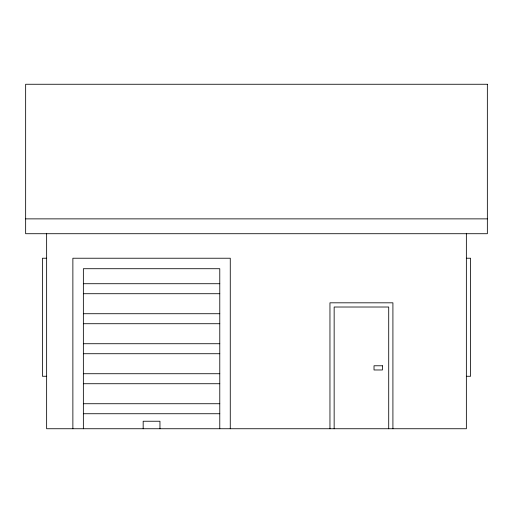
<?xml version="1.0" encoding="UTF-8"?>
<svg xmlns="http://www.w3.org/2000/svg" width="513" height="513" viewBox="0 0 513 513"><rect width="100%" height="100%" fill="white"/><g stroke="black" fill="none" stroke-linecap="round" stroke-linejoin="round"><path stroke-width="0.77" d="M25.65 218.871L487.35 218.871M46.638 258.225L42.438 258.225L42.438 376.273L46.638 376.273M466.362 258.225L470.562 258.225L470.562 376.273L466.362 376.273M83.362 283.721L219.776 283.721M83.362 293.718L219.776 293.718M83.362 313.725L219.776 313.725M83.362 323.722L219.776 323.722M83.362 343.729L219.776 343.729M83.362 353.726L219.776 353.726M83.362 373.727L219.776 373.727M83.362 383.73L219.776 383.73M83.362 403.731L219.776 403.731M83.362 413.735L219.776 413.735M466.362 233.293L466.362 428.74L46.638 428.74L46.638 233.293M392.913 428.74L392.913 302.817L329.955 302.817L329.955 428.74M388.713 428.74L388.713 307.018L334.149 307.018L334.149 428.74M230.266 428.74L230.266 258.225L72.872 258.225L72.872 428.74M219.776 428.74L219.776 268.716L83.362 268.716L83.362 428.74M159.96 428.74L159.96 421.237L143.172 421.237L143.172 428.74M487.35 84.26L25.65 84.26L25.65 233.716L487.35 233.716L487.35 84.26M382.416 365.775L374.022 365.775L374.022 369.976L382.416 369.976L382.416 365.775"/></g></svg>
